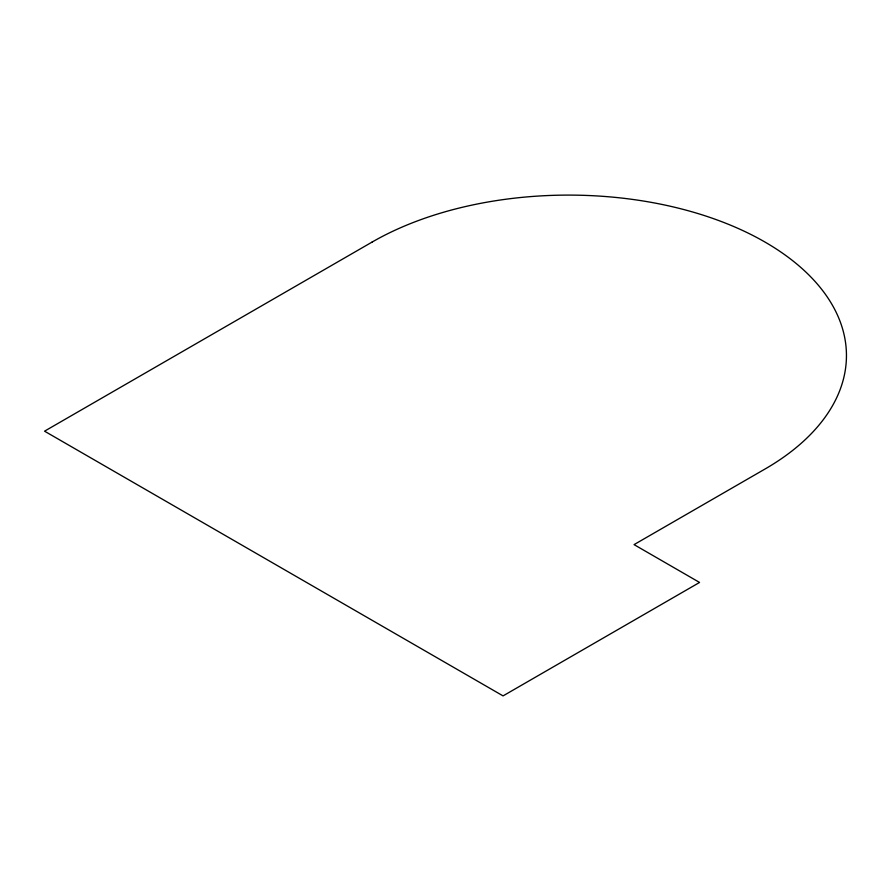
<?xml version="1.0" encoding="UTF-8"?>
<svg xmlns="http://www.w3.org/2000/svg" width="891" height="891" viewBox="0 0 891 891"><rect width="100%" height="100%" fill="white"/><g stroke="black" fill="none" stroke-linecap="round" stroke-linejoin="round"><path stroke-width="1.34" d="M372.048 242.096L44.55 431.177L503.059 695.893L699.558 582.447L634.058 544.624L765.057 469A277.892 160.447 0 0 0 765.057 242.096A277.892 160.447 0 0 0 372.048 242.096"/></g></svg>
